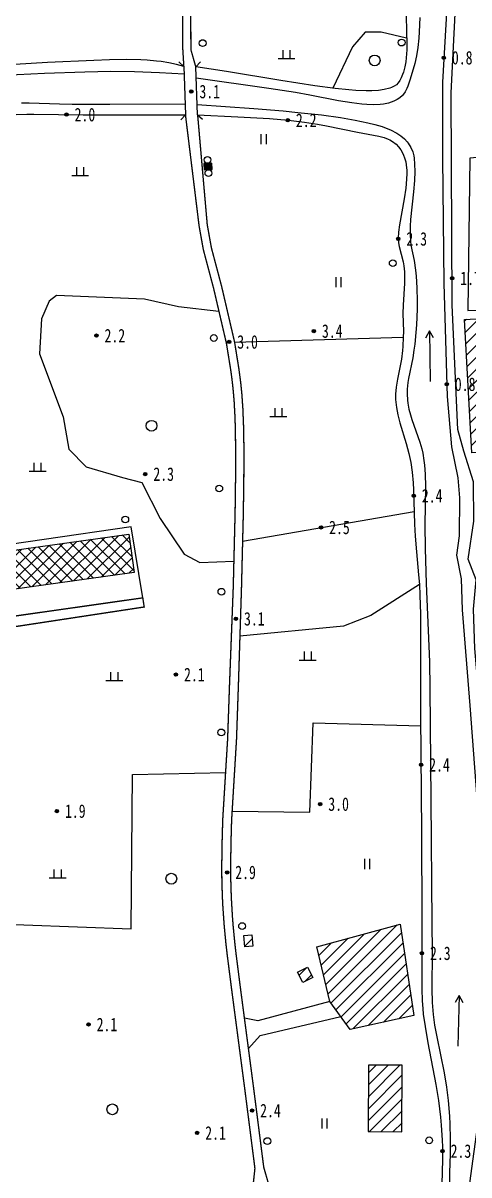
# Model space of a CAD drawing. Header units: metres. Extents: x 494039 to 619385, y 3351420 to 3402703.
# Drawn here: x 586033.5 to 586165.7, y 3394465 to 3394806.7 of the extents above; entities that cross this region are included whole.
import ezdxf
from ezdxf.enums import TextEntityAlignment as Align

# ---------------------------------------------------------------- set-up
doc = ezdxf.new("R2010")
doc.units = ezdxf.units.M
for name, pattern in [('5711', [0]), ('8521', [0]), ('8522', [0]), ('9610', [0])]:
    doc.linetypes.add(name, pattern=pattern)
for name, color, linetype in [('210100', 130, 'Continuous'), ('261301', 141, 'Continuous'), ('310300', 8, 'Continuous'), ('310500', 8, 'Continuous'), ('420500', 8, 'Continuous'), ('430300', 8, 'Continuous'), ('510301', 8, 'Continuous'), ('510402', 8, 'Continuous'), ('546001', 8, 'Continuous'), ('720100', 8, 'Continuous'), ('760201', 8, '8521'), ('760202', 8, '8522'), ('810100', 8, '9610'), ('810302', 8, 'Continuous'), ('810501', 8, 'Continuous'), ('810600', 8, 'Continuous')]:
    doc.layers.add(name, color=color, linetype=linetype)
pattern_1 = [(45, (0, 0), (-1.767766953, 1.767766953), [])]

# ---------------------------------------------------------------- blocks, each defined once
blk = doc.blocks.new('gc170')
at = {"linetype": 'Continuous'}
blk.add_circle((0, 0), 0.5, dxfattribs=at)
blk = doc.blocks.new('gu')
at = {"flags": 128}
for points in [[(3.75, 0), (-3.75, 0)], [(2.71, -0.6), (3.75, 0), (3.75, 0), (2.71, 0.6)]]:
    blk.add_lwpolyline(points, dxfattribs=at)
blk = doc.blocks.new('p_point')
for radius in [0.25, 0.2, 0.15, 0.1, 0.05]:
    blk.add_circle((0, 0), radius)
blk.add_point((0, 0))
blk = doc.blocks.new('vm')
at = {"linetype": 'Continuous'}
for p, q in [((1.25, 0), (-1.25, 0)), ((-0.5, 0), (-0.5, 1.3)), ((0.5, 1.3), (0.5, 0))]:
    blk.add_line(p, q, dxfattribs=at)
blk = doc.blocks.new('v1')
blk.add_circle((0, 0), 0.8)
blk = doc.blocks.new('ve')
at = {"color": 0, "linetype": 'Continuous'}
for p, q in [((-0.4, 1.5), (-0.4, 0)), ((0.4, 0), (0.4, 1.5))]:
    blk.add_line(p, q, dxfattribs=at)
blk = doc.blocks.new('1-3&1-4')
at = {"layer": '310300', "linetype": 'Continuous'}
h = blk.add_hatch(dxfattribs=at)
h.set_pattern_fill('ANSI31', color=8, scale=20, style=0)
h.set_pattern_definition(pattern_1)
h.paths.add_polyline_path([(586171.696, 3394679.4743), (586166.5362, 3394679.1894), (586164.3485, 3394718.8137), (586169.5083, 3394719.0986)])
h = blk.add_hatch(dxfattribs=at)
h.set_pattern_fill('ANSI31', color=8, scale=20, style=0)
h.set_pattern_definition(pattern_1)
h.paths.add_polyline_path([(586120.5484, 3394532.7055), (586145.2622, 3394539.4432), (586149.3577, 3394512.3613), (586130.4942, 3394508.2074), (586124.4198, 3394516.4954)])
h = blk.add_hatch(dxfattribs=at)
h.set_pattern_fill('ANSI31', color=8, scale=20, style=0)
h.set_pattern_definition(pattern_1)
h.paths.add_polyline_path([(586101.3485, 3394536.2208), (586101.5804, 3394532.8593), (586099.218, 3394532.6963), (586098.9861, 3394536.0578)])
h = blk.add_hatch(dxfattribs=at)
h.set_pattern_fill('ANSI31', color=8, scale=20, style=0)
h.set_pattern_definition(pattern_1)
h.paths.add_polyline_path([(586114.8649, 3394525.1633), (586117.8103, 3394526.666), (586119.3606, 3394523.6272), (586116.4151, 3394522.1246)])
h = blk.add_hatch(dxfattribs=at)
h.set_pattern_fill('ANSI31', color=8, scale=20, style=0)
h.set_pattern_definition(pattern_1)
h.paths.add_polyline_path([(586145.8167, 3394477.8726), (586145.8996, 3394497.5918), (586135.9261, 3394497.6337), (586135.8432, 3394477.9145)])
at = {"layer": '310500', "linetype": 'Continuous'}
h = blk.add_hatch(dxfattribs=at)
h.set_pattern_fill('ANSI37', color=8, scale=20, style=0)
h.set_pattern_definition([(45, (0, 0), (-1.767766953, 1.767766953), []), (135, (0, 0), (-1.767766953, -1.767766953), [])])
h.paths.add_polyline_path([(586064.8895, 3394655.1411), (586066.4842, 3394643.7533), (586008.357, 3394635.6135), (586006.7623, 3394647.0013)])
at = {"layer": '210100', "color": 141, "linetype": 'Continuous', "flags": 128}
for points in [[(586151.077, 3394808.3929), (586150.9299, 3394804.1389), (586150.8112, 3394802.2603), (586150.5324, 3394799.4653), (586150.139, 3394797.0269), (586149.5866, 3394794.6724), (586148.2513, 3394790.0943), (586147.5583, 3394787.9659), (586147.2991, 3394787.3192), (586146.7914, 3394786.3003), (586146.2958, 3394785.5588), (586146.0111, 3394785.2194), (586145.1882, 3394784.4847), (586144.4295, 3394784.0003), (586143.4531, 3394783.5315), (586141.7821, 3394782.9817), (586140.3187, 3394782.6855), (586139.3395, 3394782.5636), (586137.3739, 3394782.4649), (586135.4011, 3394782.5173), (586133.9179, 3394782.6315), (586130.9454, 3394782.9977), (586126.9749, 3394783.6665), (586118.5426, 3394785.3041), (586114.2677, 3394786.0579), (586106.4095, 3394787.2719), (586084.8422, 3394790.3755)], [(586033.0873, 3394783.0669), (586035.3271, 3394783.0326), (586044.3139, 3394782.7331), (586048.0515, 3394782.6658), (586059.2274, 3394782.6483), (586081.5534, 3394782.7422)], [(586085.147, 3394782.5803), (586101.9643, 3394781.3962), (586110.5858, 3394780.6548), (586115.0031, 3394780.2146), (586121.9347, 3394779.4297), (586127.5918, 3394778.6618), (586131.9763, 3394777.93), (586135.7167, 3394777.15), (586137.7498, 3394776.6376), (586139.9658, 3394775.9739), (586141.631, 3394775.3615), (586142.4429, 3394775.0123), (586144.3125, 3394774.0282), (586145.4788, 3394773.233), (586146.5426, 3394772.3223), (586147.3163, 3394771.4985), (586147.6676, 3394771.0586), (586148.4609, 3394769.7998), (586148.9897, 3394768.4903), (586149.2859, 3394767.2948), (586149.4028, 3394766.5953), (586149.5728, 3394764.8909), (586149.6369, 3394762.6251), (586149.5451, 3394759.995), (586149.258, 3394756.6262), (586148.3758, 3394748.3967), (586148.2437, 3394746.4239), (586148.195, 3394743.9961), (586148.3048, 3394742.0446), (586148.4635, 3394740.8408), (586149.3801, 3394736.2315), (586149.8147, 3394733.3841), (586149.996, 3394731.6651), (586150.2212, 3394728.2101), (586150.3049, 3394724.1615), (586150.283, 3394721.8437), (586150.1028, 3394717.208), (586149.9424, 3394714.8938), (586149.5985, 3394711.4331), (586149.3709, 3394709.71), (586148.9955, 3394707.4228), (586147.7525, 3394701.2273), (586147.5739, 3394700.0644), (586147.3844, 3394698.1187), (586147.3595, 3394696.6846), (586147.4663, 3394694.8921), (586147.5714, 3394693.9968), (586147.8755, 3394692.2152), (586148.2957, 3394690.4553), (586148.6972, 3394689.1039), (586151.0776, 3394682.4115), (586151.6604, 3394680.4303), (586151.9578, 3394679.1234), (586152.3212, 3394676.9178), (586152.474, 3394675.5811), (586152.6668, 3394672.8842), (586152.7562, 3394669.254), (586152.5961, 3394657.8209), (586152.6654, 3394650.8717), (586153.0069, 3394640.5004), (586153.935, 3394617.2164), (586154.1106, 3394609.4153), (586154.3393, 3394576.3188), (586154.677, 3394539.697), (586154.7242, 3394531.3202), (586154.7037, 3394520.2268), (586154.7911, 3394516.1541), (586155.0462, 3394512.6594), (586155.4776, 3394509.5001), (586156.1211, 3394505.963), (586158.3115, 3394495.3699), (586159.0089, 3394491.0609), (586159.4695, 3394487.1488), (586159.8601, 3394482.437), (586159.9955, 3394480.077), (586160.1323, 3394475.7475), (586160.0917, 3394471.2462), (586159.9318, 3394465.7589), (586159.9239, 3394462.399)]]:
    blk.add_lwpolyline(points, dxfattribs=at)
for points, elevation in [([(586164.6464, 3394926.9738), (586164.2718, 3394906.495), (586163.651, 3394881.4854), (586160.5628, 3394845.7432), (586159.0633, 3394811.3886), (586157.7836, 3394789.1511), (586157.8377, 3394766.6853), (586158.224, 3394729.4074), (586159.1692, 3394695.921), (586160.448, 3394680.9705), (586162.3511, 3394671.8337), (586162.8461, 3394665.923), (586162.8072, 3394654.5864), (586161.9688, 3394648.905), (586163.3776, 3394641.8431), (586163.6428, 3394632.6808), (586165.9363, 3394604.2753), (586168.0237, 3394576.736), (586168.7224, 3394538.547), (586168.7871, 3394501.4883), (586168.3713, 3394481.392), (586165.7957, 3394462.5835)], 0.9096), ([(586081.2601, 3394791.5857), (586073.9276, 3394791.9674), (586066.5946, 3394792.2561), (586059.5087, 3394792.3315), (586051.8148, 3394792.1792), (586039.8463, 3394791.7166), (586023.6076, 3394790.9214)], 1.4812)]:
    blk.add_lwpolyline(points, dxfattribs=dict(at, elevation=elevation))
at = {"layer": '310300', "color": 8, "linetype": 'Continuous', "flags": 128}
for points in [[(586171.696, 3394679.4743), (586166.5362, 3394679.1894), (586164.3485, 3394718.8137), (586169.5083, 3394719.0986)], [(586120.5484, 3394532.7055), (586145.2622, 3394539.4432), (586149.3577, 3394512.3613), (586130.4942, 3394508.2074), (586124.4198, 3394516.4954)]]:
    blk.add_lwpolyline(points, close=True, dxfattribs=at)
for points, elevation in [([(586101.3485, 3394536.2208), (586101.5804, 3394532.8593), (586099.218, 3394532.6963), (586098.9861, 3394536.0578)], 5.9307), ([(586114.8649, 3394525.1633), (586117.8103, 3394526.666), (586119.3606, 3394523.6272), (586116.4151, 3394522.1246)], 5.9307), ([(586145.8167, 3394477.8726), (586145.8996, 3394497.5918), (586135.9261, 3394497.6337), (586135.8432, 3394477.9145)], 6.0619)]:
    blk.add_lwpolyline(points, close=True, dxfattribs=dict(at, elevation=elevation))
at = {"layer": '310500', "color": 8, "linetype": 'Continuous', "elevation": 12.4033, "flags": 128}
blk.add_lwpolyline([(586064.8895, 3394655.1411), (586066.4842, 3394643.7533), (586008.357, 3394635.6135), (586006.7623, 3394647.0013)], close=True, dxfattribs=at)
at = {"layer": '420500', "color": 8, "linetype": 'Continuous', "const_width": 0.4, "flags": 128}
for points in [[(586072.0935, 3394969.3608), (586074.7945, 3394944.2543), (586076.4918, 3394929.4972), (586077.1143, 3394921.3959), (586077.6569, 3394912.9316), (586077.8306, 3394909.3549), (586078.63, 3394888.1072), (586079.7274, 3394862.5365), (586080.08, 3394853.2353), (586080.5455, 3394838.3388), (586080.6954, 3394831.1062), (586080.8294, 3394820.3223), (586080.8775, 3394798.8115)], [(586074.6163, 3394968.2054), (586077.1647, 3394944.5181), (586078.867, 3394929.7176), (586079.4929, 3394921.5714), (586080.0384, 3394913.0615), (586080.2124, 3394909.4782), (586081.0128, 3394888.2051), (586082.1104, 3394862.6271), (586082.4634, 3394853.319), (586082.9297, 3394838.3954), (586083.0798, 3394831.1488), (586083.2167, 3394819.995), (586083.2622, 3394798.8166)], [(586081.6626, 3394779.4477), (586085.701, 3394746.5171), (586086.9583, 3394739.4873), (586089.995, 3394728.043), (586093.8121, 3394711.6223), (586095.0664, 3394703.8302), (586095.3904, 3394701.4867), (586095.7502, 3394698.3629), (586096.0814, 3394694.5692), (586096.3406, 3394689.7487), (586096.4679, 3394685.4419), (586096.5359, 3394677.505), (586096.5113, 3394672.0494), (586096.3717, 3394661.6355), (586095.823, 3394639.3469)], [(586085.2671, 3394779.5104), (586088.1187, 3394746.8812), (586089.3465, 3394740.0168), (586092.367, 3394728.6333), (586096.2155, 3394712.0773), (586097.4896, 3394704.1616), (586098.0436, 3394699.9258), (586098.3585, 3394696.8139), (586098.6633, 3394692.4448), (586098.8765, 3394687.0351), (586098.9625, 3394682.0192), (586098.9806, 3394677.5368), (586098.9559, 3394672.059), (586098.8157, 3394661.6026), (586098.2663, 3394639.2865)], [(586095.823, 3394639.3469), (586094.7149, 3394610.4763), (586094.1526, 3394594.3079), (586092.7012, 3394570.4149), (586092.5086, 3394563.4472), (586092.4117, 3394556.4799), (586092.4438, 3394552.6761), (586092.5948, 3394547.5517), (586092.7395, 3394544.6708), (586093.1429, 3394538.9159), (586093.6396, 3394533.7597), (586094.0071, 3394530.5232), (586095.2962, 3394520.4249), (586099.2145, 3394490.6763), (586102.2435, 3394466.9703)], [(586098.2663, 3394639.2865), (586097.3495, 3394610.3887), (586096.7858, 3394594.1822), (586095.336, 3394570.3151), (586095.1449, 3394563.4082), (586095.0489, 3394556.5016), (586095.0809, 3394552.7318), (586095.2442, 3394547.3484), (586095.5764, 3394541.6538), (586095.7988, 3394538.8105), (586096.2652, 3394534.0075), (586096.6308, 3394530.787), (586097.9137, 3394520.7386), (586101.8287, 3394491.0149), (586104.8583, 3394467.3043)], [(585977.7699, 3394619.218), (586012.9354, 3394624.8909), (586069.4303, 3394633.4984), (586069.0204, 3394636.2082), (586012.2451, 3394628.1216), (585981.946, 3394623.9324), (585979.2432, 3394624.9098)], [(586102.2435, 3394466.9703), (586101.6538, 3394461.5775)]]:
    blk.add_lwpolyline(points, dxfattribs=at)
for points, elevation in [([(586080.8775, 3394798.8115), (586081.1866, 3394793.805)], 3.3041), ([(586083.2622, 3394798.8166), (586084.7109, 3394793.7324)], 3.3041), ([(586104.8583, 3394467.3043), (586106.5049, 3394461.5909)], 3.6804)]:
    blk.add_lwpolyline(points, dxfattribs=dict(at, elevation=elevation))
at = {"layer": '430300', "color": 8, "linetype": 'Continuous'}
for p, q in [((586081.1866, 3394793.805), (586079.7263, 3394795.1716)), ((586084.7109, 3394793.7324), (586086.0688, 3394795.2008)), ((586081.6626, 3394779.4477), (586080.296, 3394777.9874)), ((586085.2671, 3394779.5104), (586086.7355, 3394778.1525))]:
    blk.add_line(p, q, dxfattribs=at)
at = {"layer": '430300', "color": 8, "linetype": 'Continuous', "flags": 128}
for points in [[(586081.1866, 3394793.805), (586081.6626, 3394779.4477)], [(586085.2671, 3394779.5104), (586084.7109, 3394793.7324)]]:
    blk.add_lwpolyline(points, dxfattribs=at)
at = {"layer": '510402', "color": 8, "linetype": 'Continuous'}
for p, q in [((586089.4696, 3394765.1833), (586087.0747, 3394765.026)), ((586087.0747, 3394765.026), (586087.1996, 3394763.1243)), ((586089.5945, 3394763.2816), (586089.4696, 3394765.1833)), ((586087.1996, 3394763.1243), (586089.5945, 3394763.2816))]:
    blk.add_line(p, q, dxfattribs=at)
at = {"layer": '510402', "color": 8, "linetype": 'Continuous', "const_width": 2.4, "flags": 128}
blk.add_lwpolyline([(586088.4001, 3394763.156), (586088.2691, 3394765.1516)], dxfattribs=at)
at = {"layer": '546001', "color": 8, "linetype": '5711', "flags": 128}
blk.add_lwpolyline([(586195.4838, 3394758.7657), (586192.3462, 3394758.7778), (586192.0344, 3394769.0262), (586165.9594, 3394766.6719), (586165.3524, 3394721.4107), (586177.1447, 3394721.7684)], dxfattribs=at)
at = {"layer": '760201', "color": 8, "linetype": '8521', "flags": 128}
for points, elevation in [([(586146.946, 3394935.0801), (586146.9916, 3394934.9999), (586148.9386, 3394932.2403), (586149.5951, 3394931.2262), (586150.2272, 3394930.0001), (586150.697, 3394928.8094), (586151.2256, 3394926.9566), (586151.5883, 3394925.0408), (586151.8811, 3394922.4138), (586152.0183, 3394919.7272), (586152.0358, 3394915.6242), (586151.9693, 3394912.8574), (586151.5395, 3394902.3847), (586151.4172, 3394898.1869), (586151.4315, 3394884.4027), (586151.3684, 3394882.2588), (586151.1522, 3394879.0825), (586150.8903, 3394877.0016), (586150.7117, 3394875.9757), (586150.2325, 3394873.9603), (586149.9189, 3394872.9748), (586149.5455, 3394872.0071), (586149.1031, 3394871.0599), (586147.7212, 3394868.6388), (586147.1604, 3394867.5249), (586146.7319, 3394866.2855), (586146.5336, 3394865.1991), (586146.4793, 3394864.5769), (586146.4731, 3394863.467), (586146.5652, 3394862.394), (586146.8452, 3394860.8114), (586147.4148, 3394858.6671), (586148.7548, 3394854.2143), (586148.9924, 3394853.2073), (586149.2951, 3394851.5094), (586149.5715, 3394848.9361), (586149.6902, 3394846.3401), (586149.6789, 3394842.857), (586149.602, 3394840.6731), (586149.3037, 3394835.8653), (586149.0838, 3394833.249), (586147.4395, 3394817.8584), (586147.1146, 3394813.5825), (586147.0115, 3394810.5713), (586147.0209, 3394808.6011), (586147.2387, 3394800.2995), (586147.2155, 3394798.7283), (586147.0729, 3394796.3879), (586146.9363, 3394795.2277), (586146.6655, 3394793.6944), (586146.2691, 3394792.1803), (586146.0141, 3394791.4319), (586145.6137, 3394790.467), (586145.1587, 3394789.6156), (586144.6818, 3394788.9468), (586144.1599, 3394788.4145), (586143.5156, 3394787.9607), (586142.7386, 3394787.5823), (586142.2682, 3394787.408), (586140.4938, 3394786.9526), (586138.8831, 3394786.7124), (586136.8984, 3394786.5788), (586135.1621, 3394786.5662), (586132.1217, 3394786.692), (586130.098, 3394786.8507), (586126.0559, 3394787.2876), (586120.0005, 3394788.12), (586109.917, 3394789.7059), (586093.7877, 3394792.3425), (586084.7109, 3394793.7324)], 2.0994), ([(586081.1866, 3394793.805), (586079.037, 3394794.3698), (586076.7436, 3394794.8868), (586074.4639, 3394795.2719), (586073.0871, 3394795.4438), (586070.3182, 3394795.6821), (586068.4633, 3394795.7782), (586064.2725, 3394795.8611), (586059.1339, 3394795.7943), (586054.4632, 3394795.6394), (586040.7837, 3394794.965), (586019.7133, 3394793.7157), (586000.3841, 3394792.4048), (585996.7549, 3394792.1857), (585991.5108, 3394791.9643), (585987.246, 3394791.9218), (585981.4127, 3394792.045), (585958.8489, 3394793.0859), (585953.1679, 3394793.2349), (585948.9909, 3394793.2105), (585947.0866, 3394793.141), (585944.2536, 3394792.9444), (585941.8831, 3394792.6584), (585940.0175, 3394792.2991), (585938.5059, 3394791.875), (585937.3376, 3394791.4324), (585936.1179, 3394790.8275), (585934.4696, 3394789.8765)], 2.4898), ([(585936.5065, 3394773.0753), (585938.3483, 3394772.9322), (585940.1693, 3394772.6965), (585940.938, 3394772.5431), (585942.1965, 3394772.1866), (585943.4779, 3394771.6707), (585944.4036, 3394771.1781), (585945.1479, 3394770.6558), (585945.7727, 3394770.0843), (585946.5575, 3394769.0752), (585947.2918, 3394767.671), (585947.8087, 3394766.2839), (585949.1734, 3394761.4408), (585949.6067, 3394760.0119), (585950.3651, 3394757.821), (585950.7536, 3394756.85), (585951.4524, 3394755.3344), (585952.4802, 3394753.5503), (585953.7421, 3394751.8656), (585954.6981, 3394750.8232), (585955.7358, 3394749.8627), (585956.8507, 3394749.0025), (585957.8879, 3394748.3498), (585958.9392, 3394747.8279), (585960.1292, 3394747.3952), (585961.3635, 3394747.0934), (585962.6249, 3394746.919), (585964.0247, 3394746.8755), (585965.0939, 3394746.9515), (585966.3391, 3394747.1678), (585967.4907, 3394747.4967), (585968.5248, 3394747.91), (585969.7113, 3394748.5268), (585970.4689, 3394748.9975), (585971.919, 3394750.0545), (585973.9741, 3394751.8547), (585975.9381, 3394753.8195), (585980.7478, 3394758.938), (585982.4017, 3394760.5705), (585984.483, 3394762.3766), (585986.5575, 3394763.8361), (585988.3488, 3394764.8924), (585989.4522, 3394765.4801), (585991.7077, 3394766.5771), (585993.2389, 3394767.2638), (585996.7381, 3394768.72), (586004.3386, 3394771.6195), (586012.2242, 3394774.4975), (586015.1865, 3394775.5361), (586019.643, 3394777.0105), (586021.6319, 3394777.6151), (586024.6304, 3394778.4293), (586026.1391, 3394778.779), (586028.1642, 3394779.1635), (586030.0683, 3394779.4161), (586031.4714, 3394779.5406), (586034.6505, 3394779.6861), (586036.7816, 3394779.7103), (586051.36, 3394779.4754), (586081.6626, 3394779.4477)], 2.4898), ([(586085.2671, 3394779.5104), (586097.1991, 3394778.9034), (586106.6022, 3394778.3424), (586112.219, 3394777.8857), (586116.9411, 3394777.326), (586120.7734, 3394776.703), (586123.4461, 3394776.2015), (586132.6577, 3394774.3524), (586138.9683, 3394773.1462), (586140.5054, 3394772.7268), (586141.68, 3394772.2854), (586142.2424, 3394772.018), (586143.0477, 3394771.546), (586144.0556, 3394770.7454), (586144.7975, 3394769.9649), (586145.4485, 3394769.1035), (586145.9962, 3394768.1857), (586146.2965, 3394767.5556), (586146.601, 3394766.7535), (586146.9307, 3394765.5217), (586147.0778, 3394764.6843), (586147.2291, 3394762.9774), (586147.245, 3394762.1106), (586147.1823, 3394760.356), (586146.9113, 3394757.6848), (586146.4275, 3394754.5319), (586145.097, 3394746.85), (586144.8201, 3394744.7095), (586144.7114, 3394742.9069), (586144.7743, 3394741.5017), (586144.9365, 3394740.4681), (586146.1841, 3394735.8745), (586146.4006, 3394734.6777), (586146.5758, 3394732.8647), (586146.6133, 3394730.7298), (586146.5783, 3394729.5032), (586146.1575, 3394723.0355), (586146.0729, 3394720.5806)], 2.0994)]:
    blk.add_lwpolyline(points, dxfattribs=dict(at, elevation=elevation))
blk.add_lwpolyline([(586146.0729, 3394720.5806), (586146.2207, 3394715.1965), (586146.2124, 3394713.4852), (586146.0965, 3394710.7993), (586145.9889, 3394709.5802), (586145.6577, 3394707.0525), (586144.5135, 3394701.0499), (586144.134, 3394698.7123), (586143.9391, 3394696.6407), (586143.9255, 3394695.0805), (586143.9726, 3394694.2746), (586144.1646, 3394692.6657), (586144.582, 3394690.5256), (586145.2045, 3394688.1232), (586147.0488, 3394681.9966), (586147.8496, 3394678.9842), (586148.4128, 3394676.3717), (586148.852, 3394673.5267), (586149.1538, 3394670.3031), (586149.271, 3394668.2775), (586149.5546, 3394658.0975), (586149.7149, 3394654.5472), (586150.0928, 3394649.8365), (586150.7419, 3394643.081), (586150.9753, 3394640.1423), (586151.1464, 3394637.0261), (586151.3046, 3394631.4079), (586151.343, 3394627.6583), (586151.2904, 3394608.8958), (586151.3141, 3394601.4422), (586151.6342, 3394566.7211), (586151.745, 3394540.9154), (586151.6663, 3394522.7922), (586151.6833, 3394520.2748), (586151.8016, 3394516.6461), (586151.9583, 3394514.42), (586152.1352, 3394512.7109), (586152.6488, 3394509.0604), (586153.5103, 3394504.2114), (586155.8674, 3394491.8998), (586156.6346, 3394487.1644), (586157.2361, 3394482.1557), (586157.4475, 3394479.7914), (586157.7275, 3394475.3917), (586157.8043, 3394473.3591), (586157.8424, 3394469.6325), (586157.6093, 3394462.3263)], dxfattribs=at)
at = {"layer": '760202', "color": 8, "linetype": '8522', "flags": 128}
blk.add_lwpolyline([(586168.2674, 3394462.6611), (586169.0052, 3394469.5862), (586171.2071, 3394481.0801), (586171.7573, 3394497.4901), (586171.3088, 3394547.8485), (586170.712, 3394583.4074), (586167.4149, 3394621.1849), (586167.0322, 3394632.8467), (586167.7954, 3394641.5949), (586165.4397, 3394647.6498), (586167.0661, 3394659.0008), (586167.033, 3394670.6327), (586164.1729, 3394679.7628), (586162.4134, 3394686.1892), (586160.7197, 3394722.9903), (586160.419, 3394786.0399), (586163.5327, 3394848.6594), (586166.1388, 3394879.8806), (586166.4668, 3394885.2111), (586167.1201, 3394925.8409)], dxfattribs=at)
at = {"layer": '810100', "color": 8, "linetype": '9610', "flags": 128}
for points, elevation in [([(586147.1528, 3394802.1995), (586139.6922, 3394803.9579), (586134.897, 3394804.0145), (586131.1472, 3394799.6518), (586125.3284, 3394787.4238)], 3.0327), ([(586091.5958, 3394721.1566), (586079.5734, 3394722.5394), (586069.4814, 3394724.8519), (586043.4932, 3394725.8436), (586041.3093, 3394724.2114), (586038.9697, 3394719.0168), (586038.4287, 3394708.6169), (586045.3935, 3394689.8806), (586047.0777, 3394680.3574), (586052.2595, 3394675.1006), (586063.0413, 3394671.8925), (586068.773, 3394670.4524), (586074.1363, 3394659.728), (586081.298, 3394649.1583), (586085.9215, 3394646.6679), (586096.0144, 3394647.0484)], 3.5532), ([(586098.6071, 3394653.0016), (586149.4691, 3394661.8113)], 3.3596), ([(586069.0204, 3394636.2082), (586065.5524, 3394657.2977), (586013.8793, 3394649.8079)], 3.3301), ([(586150.9753, 3394640.1423), (586136.5578, 3394630.967), (586128.4875, 3394627.8191), (586097.807, 3394624.8094)], 3.3596), ([(586095.4948, 3394572.9295), (586118.541, 3394572.6816), (586119.4553, 3394599.092), (586151.3724, 3394598.2213)], 2.8393), ([(586065.608, 3394538.0257), (586065.944, 3394583.8652), (586093.5538, 3394584.4505)], 2.8393), ([(586124.4198, 3394516.4954), (586103.1202, 3394510.7479), (586099.1365, 3394511.4981)], 3.8799), ([(586100.3139, 3394502.5403), (586103.7899, 3394506.409), (586127.6887, 3394512.0352)], 3.8799)]:
    blk.add_lwpolyline(points, dxfattribs=dict(at, elevation=elevation))
for points in [[(586096.2155, 3394712.0773), (586146.202, 3394713.5548)], [(585823.3131, 3394545.6702), (585885.1762, 3394543.286), (585970.1032, 3394541.5596), (586065.608, 3394538.0257)]]:
    blk.add_lwpolyline(points, dxfattribs=at)
at = {"layer": '261301', "color": 141, "linetype": 'Continuous', "xscale": 2, "yscale": 2}
for p, rotation in [((586154.0471, 3394707.871, 2.5439), 90.6304640337936), ((586162.5733, 3394510.7234, 2.5439), 88.35009200917294)]:
    blk.add_blockref('gu', p, dxfattribs=dict(at, rotation=rotation))
at = {"layer": '510301', "color": 8, "linetype": 'Continuous', "xscale": 2, "yscale": 2}
for p in [(586086.7551, 3394800.7654, 3.3931), (586145.7194, 3394800.9011, 3.3931), (586143.0772, 3394735.4902, 3.3931), (586090.079, 3394713.281, 3.3931), (586091.6796, 3394668.6588, 3.3931), (586063.8321, 3394659.4493, 3.3931), (586092.3208, 3394638.0344, 3.3931), (586092.2785, 3394596.3078, 3.411), (586098.4382, 3394538.8542, 3.5782), (586105.9324, 3394475.083, 3.8012), (586153.8833, 3394475.3047, 3.8012)]:
    blk.add_blockref('gc170', p, dxfattribs=at)
at = {"layer": '510402', "color": 8, "linetype": 'Continuous', "xscale": 2, "yscale": 2}
for p in [(586088.2066, 3394766.1025), (586088.4626, 3394762.2051)]:
    blk.add_blockref('gc170', p, dxfattribs=at)
at = {"layer": '720100', "color": 8, "linetype": 'Continuous', "xscale": 2, "yscale": 2, "zscale": 2}
for p in [(586158.2022, 3394796.4242, 0.8), (586083.3972, 3394786.392, 3.0529), (586046.411, 3394779.5404, 2.0491), (586111.9697, 3394777.8622, 2.2454), (586144.7194, 3394742.6921, 2.3137), (586160.6815, 3394730.9977, 1.7215), (586055.2764, 3394713.9889, 2.2062), (586119.6978, 3394715.3546, 3.3999), (586094.6047, 3394712.1239, 3.0096), (586159.066, 3394699.5743, 0.8), (586069.7482, 3394672.9176, 2.3324), (586149.2974, 3394666.495, 2.4029), (586121.8235, 3394657.1045, 2.4939), (586096.6119, 3394630.0083, 3.0925), (586078.8419, 3394613.4687, 2.092), (586151.4683, 3394586.7015, 2.4029), (586043.5567, 3394572.9556, 1.9299), (586121.5759, 3394575.0438, 2.9586), (586094.0121, 3394554.7906, 2.8813), (586151.7191, 3394530.7977, 2.3137), (586052.9457, 3394509.6729, 2.0778), (586101.3907, 3394484.143, 2.4408), (586085.1131, 3394477.4919, 2.062), (586157.8255, 3394472.1283, 2.3137)]:
    blk.add_blockref('p_point', p, dxfattribs=at)
at = {"layer": '810302', "color": 8, "linetype": 'Continuous', "xscale": 2, "yscale": 2}
for p in [(586111.5854, 3394796.0712, 1.9149), (586050.4434, 3394761.3595, 1.9149), (586109.1997, 3394689.8551, 1.9149), (586037.8529, 3394673.7029, 1.9149), (586117.8854, 3394617.6634, 1.9149), (586060.5893, 3394611.5609, 1.9149), (586043.7936, 3394553.0579, 1.9149)]:
    blk.add_blockref('vm', p, dxfattribs=at)
at = {"layer": '810501', "color": 8, "linetype": 'Continuous', "xscale": 2, "yscale": 2}
for p in [(586137.7201, 3394795.6191, 1.9149), (586071.6134, 3394687.2579, 1.9149), (586077.4701, 3394552.903, 1.9149), (586059.9931, 3394484.5076, 1.9149)]:
    blk.add_blockref('v1', p, dxfattribs=at)
at = {"layer": '810600', "color": 8, "linetype": 'Continuous', "xscale": 2, "yscale": 2}
for p in [(586104.8267, 3394770.7818, 1.9149), (586127.0354, 3394728.3683, 1.9149), (586135.5303, 3394555.7726, 1.9149), (586122.8394, 3394478.7956, 1.9149)]:
    blk.add_blockref('ve', p, dxfattribs=at)
at = {"layer": '720100', "color": 8, "width": 0.75}
for s, p in [('0.8', (586160.6022, 3394796.4242, 0.8)), ('3.1', (586085.7972, 3394786.392, 3.0529)), ('2.0', (586048.811, 3394779.5404, 2.0491)), ('2.2', (586114.3697, 3394777.8622, 2.2454)), ('2.3', (586147.1194, 3394742.6921, 2.3137)), ('1.7', (586163.0815, 3394730.9977, 1.7215)), ('3.4', (586122.0978, 3394715.3546, 3.3999)), ('2.2', (586057.6764, 3394713.9889, 2.2062)), ('3.0', (586097.0047, 3394712.1239, 3.0096)), ('0.8', (586161.466, 3394699.5743, 0.8)), ('2.3', (586072.1482, 3394672.9176, 2.3324)), ('2.4', (586151.6974, 3394666.495, 2.4029)), ('2.5', (586124.2235, 3394657.1045, 2.4939)), ('3.1', (586099.0119, 3394630.0083, 3.0925)), ('2.1', (586081.2419, 3394613.4687, 2.092)), ('2.4', (586153.8683, 3394586.7015, 2.4029)), ('3.0', (586123.9759, 3394575.0438, 2.9586)), ('1.9', (586045.9567, 3394572.9556, 1.9299)), ('2.9', (586096.4121, 3394554.7906, 2.8813)), ('2.3', (586154.1191, 3394530.7977, 2.3137)), ('2.1', (586055.3457, 3394509.6729, 2.0778)), ('2.4', (586103.7907, 3394484.143, 2.4408)), ('2.1', (586087.5131, 3394477.4919, 2.062)), ('2.3', (586160.2255, 3394472.1283, 2.3137))]:
    blk.add_text(s, height=4, dxfattribs=at).set_placement(p, align=Align.MIDDLE_LEFT)

msp = doc.modelspace()

# ---------------------------------------------------------------- block references
msp.add_blockref('1-3&1-4', (0, 0))

doc.saveas('drawing.dxf')
